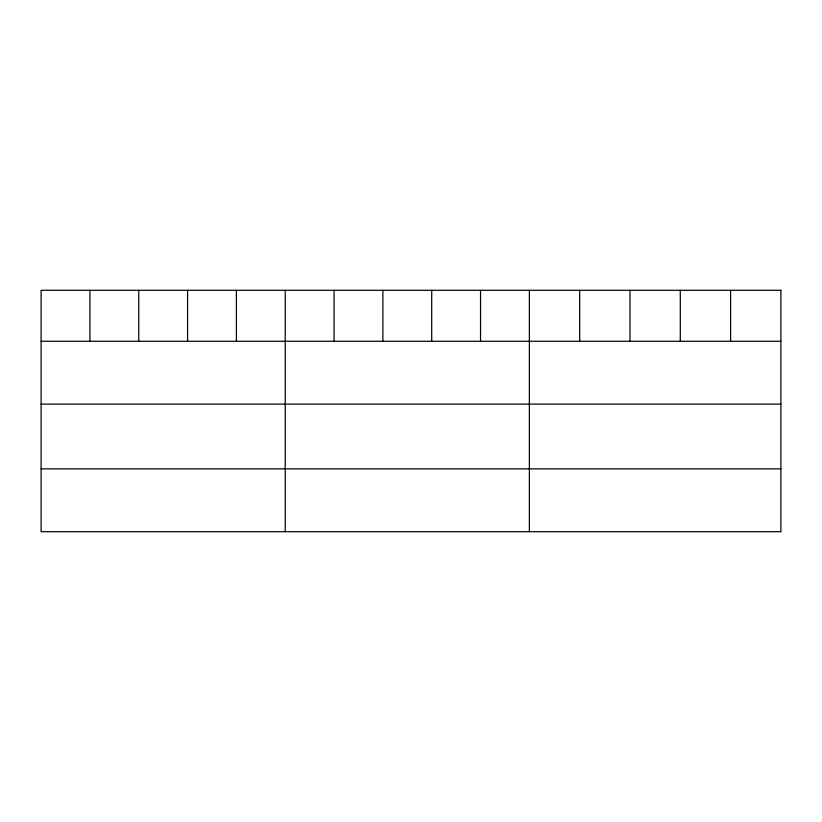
<?xml version="1.0" encoding="UTF-8"?>
<svg xmlns="http://www.w3.org/2000/svg" width="822" height="822" viewBox="0 0 822 822"><rect width="100%" height="100%" fill="white"/><g stroke="black" fill="none" stroke-linecap="round" stroke-linejoin="round"><path stroke-width="1.23" d="M41.1 341.274L780.9 341.274M41.1 404.116L780.9 404.116M41.1 468.859L780.9 468.859M730.594 290.3L730.594 341.274M680.287 290.3L680.287 341.274M629.981 290.3L629.981 341.274M579.674 290.3L579.674 341.274M529.368 290.3L529.368 531.7M480.541 290.3L480.541 341.274M431.714 290.3L431.714 341.274M382.888 290.3L382.888 341.274M334.061 290.3L334.061 341.274M285.234 290.3L285.234 531.7M236.407 290.3L236.407 341.274M187.58 290.3L187.58 341.274M138.754 290.3L138.754 341.274M89.927 290.3L89.927 341.274M780.9 290.3L41.1 290.3L41.1 531.7L780.9 531.7L780.9 290.3"/></g></svg>
